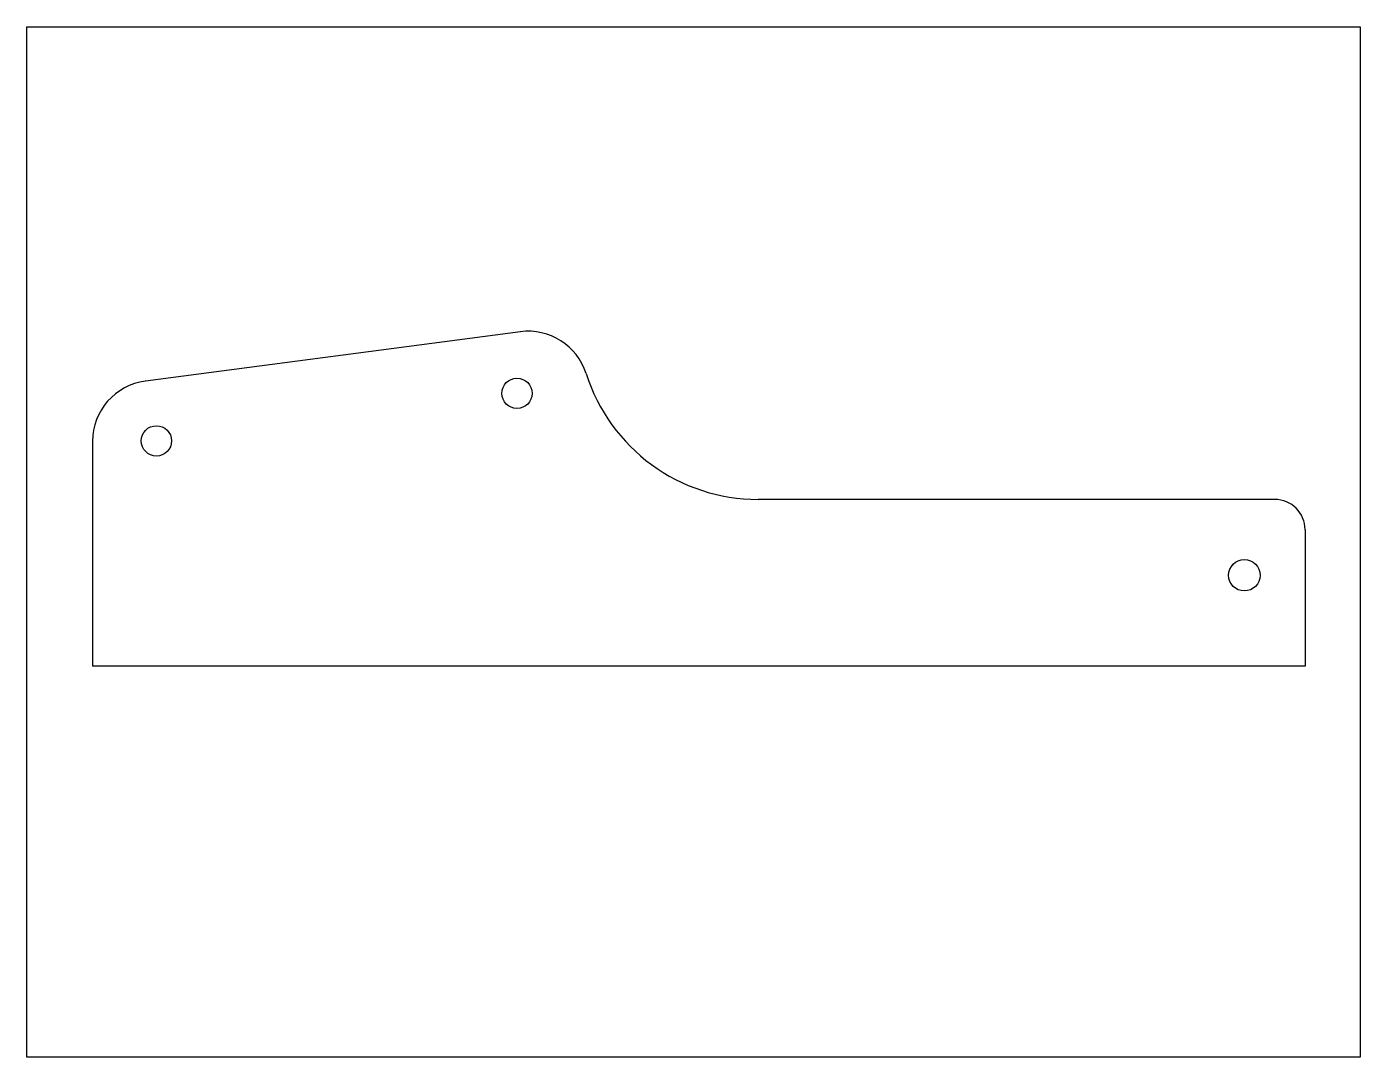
# Model space of a CAD drawing. Header units: inches. Extents: x -0.5 to 10.5, y -3.2 to 5.3.
import ezdxf

# ---------------------------------------------------------------- set-up
doc = ezdxf.new("R2010")
doc.units = ezdxf.units.IN
doc.header["$MEASUREMENT"] = 0

msp = doc.modelspace()

# ---------------------------------------------------------------- linework, layer by layer
at = {"color": 7, "linetype": 'Continuous', "lineweight": 25}
for p, q in [((3.528, 2.758), (0.435, 2.351)), ((0, 1.855), (0, 0)), ((9.75, 1.375), (5.49, 1.375)), ((10, 1.125), (10, 0)), ((10, 0), (0, 0))]:
    msp.add_line(p, q, dxfattribs=at)
msp.add_lwpolyline([(-0.544, 5.274), (10.456, 5.274), (10.456, -3.226), (-0.544, -3.226)], close=True)
for centre, radius in [((3.5, 2.25), 0.125), ((0.526, 1.858), 0.125), ((9.5, 0.75), 0.13)]:
    msp.add_circle(centre, radius, dxfattribs=at)
for centre, radius, start, end in [((3.593, 2.262), 0.5, 17.6296, 97.5), ((0.5, 1.855), 0.5, 97.5, 180), ((5.49, 2.865), 1.49, 197.6296, 270), ((9.75, 1.125), 0.25, 0, 90)]:
    msp.add_arc(centre, radius, start, end, dxfattribs=at)

doc.saveas('drawing.dxf')
